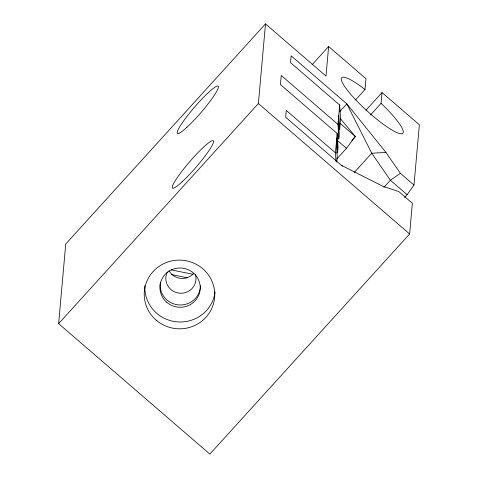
<?xml version="1.0" encoding="UTF-8"?>
<svg xmlns="http://www.w3.org/2000/svg" width="478" height="478" viewBox="0 0 478 478"><rect width="100%" height="100%" fill="white"/><g stroke="black" fill="none" stroke-linecap="round" stroke-linejoin="round"><path stroke-width="0.72" d="M335.998 161.582L335.431 152.829L286.28 110.43L285.671 117.253L341.364 165.292L382.914 186.306L398.777 191.547L412.365 203.264L409.622 233.981L209.86 454.1L58.633 323.648L65.737 244.019L265.499 23.9L325.99 76.08L328.631 46.503L365.975 78.721L365.013 89.5L355.513 99.974M58.633 323.648L258.395 103.529L265.499 23.9M335.431 152.829L337.157 133.487L280.443 84.57L281.255 75.47L337.97 124.388L338.872 138.25L337.366 139.905M337.97 124.388L339.697 105.052L290.546 62.654L291.156 55.83L346.843 103.869L385.937 152.428L400.403 173.347L413.99 185.064L407.131 194.677L404.621 197.438M336.739 162.138L337.247 156.449L336.345 142.587M336.649 153.002L337.653 151.896L338.06 147.349L337.157 133.487M338.872 138.25L339.278 133.697L338.376 119.841M338.681 130.255L339.685 129.15L340.599 118.908L339.697 105.052M365.013 89.5A41.317 7.54 42.2 0 0 346.365 88.878A41.317 7.54 42.2 0 0 397.152 132.693A41.317 7.54 42.2 0 0 381.062 103.344L382.024 92.565L419.367 124.776L413.99 185.064M336.918 158.827L346.454 148.317L355.315 136.505L340.599 118.908M312.128 64.691L328.631 46.503M339.816 111.613L346.843 103.869L371.723 153.241L390.377 180.23L407.131 194.677M366.017 110.197L382.024 92.565M370.558 114.917L381.062 103.344M351.808 140.371L355.315 136.505L340.193 123.461M354.18 172.57L371.723 153.241L385.937 152.428M383.864 187.406L390.377 180.23L400.403 173.347M171.226 269.897L193.1 274.282M171.548 274.593L187.591 277.814M341.364 165.292L342.523 166.225M337.492 140.592L346.454 148.317M258.395 103.529L409.622 233.981M338.783 115.288L339.685 129.15M336.751 138.04L337.653 151.896M195.424 274.503A15.117 14.722 5.1 0 1 179.561 293.193A15.117 14.722 5.1 0 1 167.366 271.934M193.566 273.53A15.117 14.722 5.1 0 1 168.961 270.745M200.055 289.321A20.154 19.628 5.1 0 1 176.693 304.659A20.154 19.628 5.1 0 1 160.405 282.116M200.449 285.671A20.154 19.628 5.1 0 1 200.186 288.604M215.112 291.843A35.27 34.356 5.1 0 1 177.003 321.849A35.27 34.356 5.1 0 1 144.888 285.503M182.058 181.867A31.243 4.2 -49.2 0 0 213.564 141.643A31.243 4.2 -49.2 0 0 183.146 169.654A31.243 4.2 -49.2 0 0 182.058 181.867M186.928 127.268A31.243 4.2 -49.2 0 0 218.44 87.038A31.243 4.2 -49.2 0 0 188.021 115.055A31.243 4.2 -49.2 0 0 186.928 127.268M156.181 320.14A35.27 34.356 5.1 0 0 214.06 301.391A35.27 34.356 5.1 0 0 168.22 261.848A35.27 34.356 5.1 0 0 156.181 320.14M166.774 302.311A20.154 19.628 5.1 0 0 199.852 291.592A20.154 19.628 5.1 0 0 173.657 269A20.154 19.628 5.1 0 0 166.774 302.311"/></g></svg>
